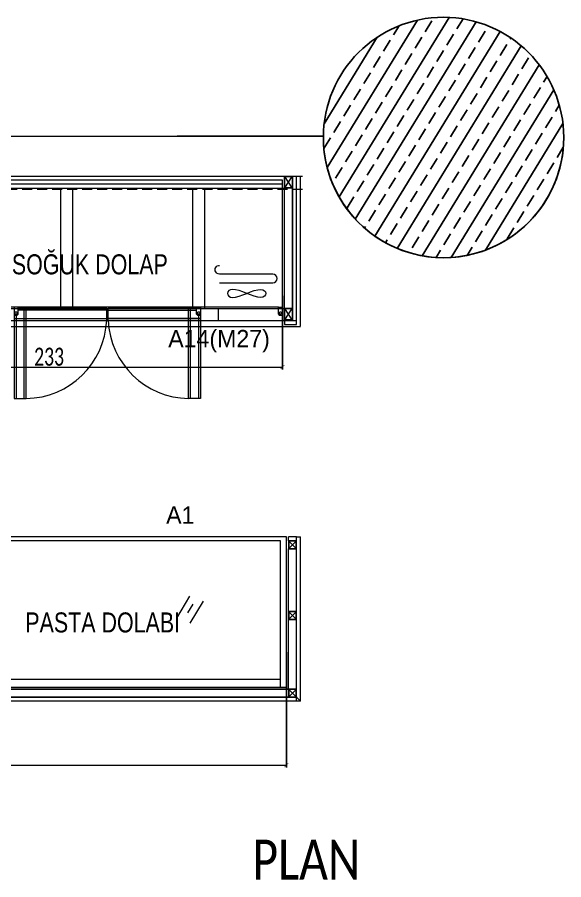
# Model space of a CAD drawing. Header units: millimetres. Extents: x 216897 to 220043, y -96037 to -94755.
# Drawn here: x 217944.2 to 218217.1, y -96036.8 to -95606.3 of the extents above; entities that cross this region are included whole.
import ezdxf
from ezdxf.enums import TextEntityAlignment as Align

# ---------------------------------------------------------------- set-up
doc = ezdxf.new("R2010")
doc.units = ezdxf.units.MM
doc.header["$PDMODE"] = 2
doc.linetypes.add('HIDDEN', pattern=[0.375, 0.25, -0.125])
doc.layers.get('0').update_dxf_attribs({"lineweight": 20})
for name, color, linetype, lineweight in [('ahsapkesit', 26, 'Continuous', 20), ('karkas sistem', 175, 'HIDDEN', 20), ('makineekipman', 156, 'Continuous', 20), ('mermer', 142, 'Continuous', 15), ('t_ahsap', 34, 'Continuous', 25), ('t_alcıpan', 24, 'Continuous', 20), ('tezgahdemir', 76, 'Continuous', 20), ('ölçü', 251, 'Continuous', 5)]:
    doc.layers.add(name, color=color, linetype=linetype, lineweight=lineweight)
for name, color, linetype in [('IGA_PB_E_$0$xref_column-E$0$0-HSL-HTC', 8, 'Continuous'), ('IGA_PB_E_$0$xref_column-E$0$2-SPS-RCN-00-650', 21, 'Continuous'), ('yazı', 11, 'Continuous')]:
    doc.layers.add(name, color=color, linetype=linetype)
doc.styles.add('TAKSİM', font='GOTHIC.TTF', dxfattribs={"height": 20})
doc.styles.add('text2', font='calibri.ttf', dxfattribs={"width": 0.8})
doc.styles.add('uban-2', font='GOTHIC.TTF', dxfattribs={"width": 0.8})
doc.styles.add('Ölçü50', font='calibri.ttf', dxfattribs={"width": 0.7})
doc.dimstyles.new('olcu10', dxfattribs={"dimtxt": 9, "dimasz": 2, "dimexe": 1.25, "dimexo": 0.625, "dimgap": 0.5, "dimtad": 1, "dimdec": 1, "dimrnd": 0.5, "dimzin": 9, "dimtxsty": 'Ölçü50', "dimblk": 'ARCHTICK', "dimcen": 2, "dimclrd": 256, "dimclre": 256, "dimclrt": 6, "dimazin": 2, "dimtfac": 1, "dimtdec": 1, "dimtix": 1, "dimtmove": 0, "dimatfit": 3, "dimldrblk": 'ARCHTICK', "dimfxl": 1, "dimlwd": -1, "dimarcsym": 0})

# ---------------------------------------------------------------- blocks, each defined once
blk = doc.blocks.new('IGA_PB_E_$0$xref_column-E$0$col 650 120')
at = {"layer": 'IGA_PB_E_$0$xref_column-E$0$0-HSL-HTC'}
h = blk.add_hatch(dxfattribs=at)
h.set_pattern_fill('ANSI33', color=256, scale=20, angle=-13.5)
edge = h.paths.add_edge_path()
edge.add_arc((0, 0), 600, 0, 360)
blk.add_circle((0, 0), 600)
blk = doc.blocks.new('havalimanıpasta')
at = {"ltscale": 50}
for p, q in [((0, 75), (-200, 75)), ((-200, 75), (-200, 0)), ((0, 0), (0, 75)), ((-3, 73), (-197, 73)), ((-197, 73), (-197, 0)), ((-3, 0), (-3, 73)), ((-200, 0), (0, 0)), ((-197, 4), (-3, 4))]:
    blk.add_line(p, q, dxfattribs=at)
for p, q in [((-157.96, 37.9), (-151.36, 48.87)), ((-149.98, 44.96), (-152.51, 40.49)), ((-151.24, 35.36), (-144.64, 46.33)), ((-54.75, 34.37), (-48.15, 45.35)), ((-46.78, 41.43), (-49.31, 36.97)), ((-48.03, 31.83), (-41.43, 42.81))]:
    blk.add_line(p, q)
blk = doc.blocks.new('4kapaklısogukdolap')
for p, q in [((0, -2, 0), (-233, -2, 0)), ((-2, -63.5, 0), (-233, -63.5, 0)), ((-224.04, -63.5, 0), (-230.04, -63.5, 0)), ((-230.04, -63.5, 0), (-230.04, -109, 0)), ((-230.04, -64, 0), (-230.04, -70, 0)), ((-183.84, -64, 0), (-228.04, -64, 0)), ((-225.04, -109, 0), (-225.04, -63.5, 0)), ((-224.04, -109, 0), (-224.04, -63.5, 0)), ((-183.84, -70, 0), (-183.84, -64, 0)), ((-183.17, -70, 0), (-183.17, -64, 0)), ((-183.17, -64, 0), (-138.97, -64, 0)), ((-142.97, -63.5, 0), (-136.97, -63.5, 0)), ((-142.97, -109, 0), (-142.97, -63.5, 0)), ((-141.97, -109, 0), (-141.97, -63.5, 0)), ((-136.97, -63.5, 0), (-136.97, -109, 0)), ((-136.97, -64, 0), (-136.97, -70, 0)), ((-127.91, -63.5, 0), (-133.91, -63.5, 0)), ((-133.91, -63.5, 0), (-133.91, -109, 0)), ((-133.91, -64, 0), (-133.91, -70, 0)), ((-87.71, -64, 0), (-131.91, -64, 0)), ((-128.91, -109, 0), (-128.91, -63.5, 0)), ((-127.91, -109, 0), (-127.91, -63.5, 0)), ((-87.71, -70, 0), (-87.71, -64, 0)), ((-87.04, -70, 0), (-87.04, -64, 0)), ((-87.04, -64, 0), (-42.84, -64, 0)), ((-46.84, -63.5, 0), (-40.84, -63.5, 0)), ((-46.84, -109, 0), (-46.84, -63.5, 0)), ((-45.84, -109, 0), (-45.84, -63.5, 0)), ((-40.84, -63.5, 0), (-40.84, -109, 0)), ((-40.84, -64, 0), (-40.84, -70, 0)), ((-31.98, -70.07, 0), (-31.97, -64.07, 0)), ((-230.04, -65, 0), (-230.04, -69, 0)), ((-229.04, -67.5, 0), (-229.04, -109, 0)), ((-183.84, -65, 0), (-228.04, -65, 0)), ((-183.84, -69, 0), (-183.84, -65, 0)), ((-183.17, -69, 0), (-183.17, -65, 0)), ((-183.17, -65, 0), (-138.97, -65, 0)), ((-137.97, -67.5, 0), (-137.97, -109, 0)), ((-136.97, -65, 0), (-136.97, -69, 0)), ((-133.91, -65, 0), (-133.91, -69, 0)), ((-132.91, -67.5, 0), (-132.91, -109, 0)), ((-87.71, -65, 0), (-131.91, -65, 0)), ((-87.71, -69, 0), (-87.71, -65, 0)), ((-87.04, -69, 0), (-87.04, -65, 0)), ((-87.04, -65, 0), (-42.84, -65, 0)), ((-41.84, -67.5, 0), (-41.84, -109, 0)), ((-40.84, -65, 0), (-40.84, -69, 0)), ((-230.04, -69, 0), (-183.84, -69, 0)), ((-230.04, -70, 0), (-183.84, -70, 0)), ((-136.97, -69, 0), (-183.17, -69, 0)), ((-136.97, -70, 0), (-183.17, -70, 0)), ((-133.91, -69, 0), (-87.71, -69, 0)), ((-133.91, -70, 0), (-87.71, -70, 0)), ((-40.84, -69, 0), (-87.04, -69, 0)), ((-40.84, -70, 0), (-87.04, -70, 0)), ((-230.04, -109, 0), (-224.04, -109, 0)), ((-229.04, -109, 0), (-225.04, -109, 0)), ((-136.97, -109, 0), (-142.97, -109, 0)), ((-137.97, -109, 0), (-141.97, -109, 0)), ((-133.91, -109, 0), (-127.91, -109, 0)), ((-132.91, -109, 0), (-128.91, -109, 0)), ((-40.84, -109, 0), (-46.84, -109, 0)), ((-41.84, -109, 0), (-45.84, -109, 0))]:
    blk.add_line(p, q)
at = {"extrusion": (-6.3311e-09, 1.52846e-08, 1)}
blk.add_lwpolyline([(-233, -70), (0, -70), (0, 0), (-233, 0)], close=True, dxfattribs=at)
at = {"extrusion": (-6.3311e-09, 1.52846e-08, 1), "elevation": 0}
for points in [[(-4.76, -46.91), (-31.43, -46.9, -1), (-31.42, -42.55)], [(-31.43, -51.24), (-4.76, -51.26, 1), (-4.76, -46.91)]]:
    blk.add_lwpolyline(points, format="xyb", dxfattribs=at)
at = {"ltscale": 0.1, "extrusion": (-6.3311e-09, 1.52846e-08, 1)}
blk.add_lwpolyline([(-10.87, -58.56), (-12.33, -58.39), (-14.03, -57.94), (-15.9, -57.29), (-17.84, -56.56), (-19.79, -55.82), (-21.65, -55.18), (-23.36, -54.73), (-24.81, -54.55), (-25.96, -54.72), (-26.77, -55.18), (-27.26, -55.82), (-27.43, -56.55), (-27.27, -57.29), (-26.78, -57.93), (-25.96, -58.38), (-24.82, -58.56), (-23.36, -58.38), (-21.66, -57.93), (-19.79, -57.29), (-17.84, -56.56), (-15.89, -55.82), (-14.03, -55.18), (-12.33, -54.73), (-10.87, -54.56), (-9.73, -54.73), (-8.91, -55.19), (-8.42, -55.83), (-8.26, -56.56), (-8.42, -57.3), (-8.91, -57.94), (-9.73, -58.39)], close=True, dxfattribs=at)
at = {"extrusion": (-6.3311e-09, 1.52846e-08, 1), "elevation": 0}
for points in [[(-228.04, -67), (-228.04, -63.5), (-230.04, -63.5), (-230.04, -67)], [(-138.97, -67), (-138.97, -63.5), (-136.97, -63.5), (-136.97, -67)], [(-131.91, -67), (-131.91, -63.5), (-133.91, -63.5), (-133.91, -67)], [(-42.84, -67), (-42.84, -63.5), (-40.84, -63.5), (-40.84, -67)], [(-2, -67), (-2, -63.5), (0, -63.5), (0, -67)]]:
    blk.add_lwpolyline(points, dxfattribs=at)
for centre, major_axis, start_param, end_param in [((-229.04, -66.25, 0), (-0.884, 0.884), 1.428899, 3.28349), ((-137.97, -66.25, 0), (-0.884, 0.884), 1.428899, 3.28349), ((-132.91, -66.25, 0), (-0.884, 0.884), 1.428899, 3.28349), ((-41.84, -66.25, 0), (-0.884, 0.884), 1.428899, 3.28349), ((-1, -66.25, 0), (-0.884, 0.884), 1.428252, 3.282843), ((-224.66, -68.14, 0), (28.89, 28.89), 3.94216, 5.452317), ((-142.35, -68.14, 0), (28.89, 28.89), 2.401665, 3.911822), ((-128.53, -68.14, 0), (28.89, 28.89), 3.94216, 5.452317), ((-46.22, -68.14, 0), (28.89, 28.89), 2.401665, 3.911822)]:
    blk.add_ellipse(centre, major_axis=major_axis, ratio=1, start_param=start_param, end_param=end_param)
for centre in [(-229.11, -66.29, 0), (-137.9, -66.29, 0), (-132.97, -66.29, 0), (-41.77, -66.29, 0), (-0.93, -66.29, 0)]:
    blk.add_ellipse(centre, major_axis=(0.551, 0.228), ratio=1)
blk = doc.blocks.new('_ArchTick')
at = {"color": 0, "linetype": 'ByBlock', "const_width": 0.15}
blk.add_lwpolyline([(-0.5, -0.5), (0.5, 0.5)], dxfattribs=at)
blk = doc.blocks.new('*D208')
at = {"lineweight": -2, "transparency": 16777216}
for p, q in [((217728.62, -95923.22), (217728.62, -95980.8)), ((218078.62, -95923.22), (218078.62, -95980.8))]:
    blk.add_line(p, q, dxfattribs=at)
at = {"transparency": 16777216}
blk.add_line((217728.62, -95979.55), (218078.62, -95979.55), dxfattribs=at)
at = {"layer": 'DEFPOINTS', "color": 0, "transparency": 16777216}
for p in [(217728.62, -95922.6, 0), (218078.62, -95922.6, 0), (218078.62, -95979.55)]:
    blk.add_point(p, dxfattribs=at)
at = {"transparency": 16777216, "xscale": 2, "yscale": 2, "zscale": 2, "rotation": 180}
blk.add_blockref('_ArchTick', (217728.62, -95979.55), dxfattribs=at)
at = {"transparency": 16777216, "xscale": 2, "yscale": 2, "zscale": 2}
blk.add_blockref('_ArchTick', (218078.62, -95979.55), dxfattribs=at)
at = {"color": 6, "transparency": 16777216, "insert": (217903.62, -95974.43), "char_height": 9, "attachment_point": 5, "style": 'Ölçü50'}
blk.add_mtext('350', dxfattribs=at)
blk = doc.blocks.new('*D215')
at = {"lineweight": -2, "transparency": 16777216}
for p, q in [((218076.62, -95745.38), (218076.62, -95782.11)), ((217843.62, -95748.47), (217843.62, -95782.11))]:
    blk.add_line(p, q, dxfattribs=at)
at = {"transparency": 16777216}
blk.add_line((217843.62, -95780.86), (218076.62, -95780.86), dxfattribs=at)
at = {"layer": 'DEFPOINTS', "color": 0, "transparency": 16777216}
for p in [(218076.62, -95744.76, 0), (217843.62, -95747.84, 0), (218076.62, -95780.86)]:
    blk.add_point(p, dxfattribs=at)
at = {"transparency": 16777216, "xscale": 2, "yscale": 2, "zscale": 2, "rotation": 180}
blk.add_blockref('_ArchTick', (217843.62, -95780.86), dxfattribs=at)
at = {"transparency": 16777216, "xscale": 2, "yscale": 2, "zscale": 2}
blk.add_blockref('_ArchTick', (218076.62, -95780.86), dxfattribs=at)
at = {"color": 6, "transparency": 16777216, "insert": (217960.12, -95775.75), "char_height": 9, "attachment_point": 5, "style": 'Ölçü50'}
blk.add_mtext('233', dxfattribs=at)

msp = doc.modelspace()

# ---------------------------------------------------------------- linework, layer by layer
at = {"layer": 'ahsapkesit'}
for p, q in [((218081.62, -95757.56, 0), (218081.62, -95685.55, 0)), ((218083.62, -95759.56, 0), (218083.62, -95685.55, 0)), ((218077.62, -95757.56, 0), (218083.62, -95757.56, 0)), ((218077.62, -95757.56, 0), (218077.62, -95759.56, 0)), ((218077.62, -95759.56, 0), (218083.62, -95759.56, 0)), ((218083.62, -95865.59, 0), (218079.62, -95865.59, 0)), ((218079.62, -95867.59, 0), (218079.62, -95865.59, 0)), ((218083.62, -95947.59, 0), (218083.62, -95865.59, 0)), ((218083.62, -95865.59, 0), (218085.62, -95865.59, 0)), ((218085.62, -95947.59, 0), (218085.62, -95865.59, 0)), ((218083.62, -95867.59, 0), (218079.62, -95867.59, 0)), ((218079.62, -95867.59, 0), (218083.62, -95867.59, 0)), ((218079.62, -95941.59, 0), (217726.62, -95941.59, 0)), ((218085.62, -95947.59, 0), (218079.62, -95941.59, 0)), ((218085.62, -95947.59, 0), (217720.62, -95947.59, 0)), ((218083.62, -95945.59, 0), (217722.62, -95945.59, 0))]:
    msp.add_line(p, q, dxfattribs=at)
at = {"layer": 'karkas sistem', "ltscale": 20}
for p, q in [((217031.64, -95685.6, 0), (218086.62, -95685.59, 0)), ((217031.64, -95692.1, 0), (218086.61, -95692.09, 0))]:
    msp.add_line(p, q, dxfattribs=at)
at = {"layer": 'mermer'}
for p, q in [((217033.62, -95685.59, 0), (218085.62, -95685.59, 0)), ((218085.62, -95760.55, 0), (218085.62, -95685.55, 0)), ((217033.62, -95760.59, 0), (218085.62, -95760.59, 0))]:
    msp.add_line(p, q, dxfattribs=at)
at = {"layer": 't_ahsap'}
msp.add_lwpolyline([(218097.07, -95665.72), (218024.07, -95665.67)], dxfattribs=at)
msp.add_arc((218157.07, -95666.3), 60, 179.4464, 0.4652, dxfattribs=at)
at = {"layer": 't_alcıpan'}
msp.add_line((217020.64, -95665.58), (218092.91, -95665.72), dxfattribs=at)
at = {"layer": 'tezgahdemir'}
for p, q in [((218081.47, -95691.37, 0), (218077.77, -95685.7, 0)), ((218077.77, -95691.37, 0), (218081.47, -95685.7, 0)), ((218081.62, -95685.52, 0), (218081.62, -95751.56, 0)), ((217039.62, -95691.55, 0), (218077.62, -95691.55, 0)), ((217965.77, -95691.52, 0), (217965.77, -95751.56, 0)), ((217971.77, -95691.52, 0), (217971.77, -95751.56, 0)), ((218031.77, -95691.52, 0), (218031.77, -95751.56, 0)), ((218037.77, -95691.52, 0), (218037.77, -95751.56, 0)), ((218077.62, -95751.56, 0), (218077.62, -95691.52, 0)), ((217039.62, -95751.59, 0), (218077.62, -95751.59, 0)), ((218081.47, -95757.37, 0), (218077.77, -95751.71, 0)), ((218077.77, -95757.37, 0), (218081.47, -95751.71, 0)), ((217039.62, -95757.59, 0), (218077.62, -95757.59, 0)), ((218079.62, -95941.59, 0), (218079.62, -95871.59, 0)), ((218079.77, -95871.44, 0), (218083.47, -95867.74, 0)), ((218079.77, -95867.74, 0), (218083.47, -95871.44, 0)), ((218083.62, -95941.59, 0), (218083.62, -95871.59, 0)), ((218079.77, -95906.69, 0), (218083.47, -95902.99, 0)), ((218079.77, -95902.99, 0), (218083.47, -95906.69, 0)), ((217881.62, -95941.59, 0), (218079.62, -95941.59, 0)), ((218079.77, -95945.44, 0), (218083.47, -95941.74, 0)), ((218079.77, -95941.74, 0), (218083.47, -95945.44, 0)), ((217881.62, -95945.59, 0), (218079.62, -95945.59, 0)), ((218083.62, -95945.51, 0), (218083.62, -95945.59, 0))]:
    msp.add_line(p, q, dxfattribs=at)
at = {"layer": 'tezgahdemir', "extrusion": (6.3311e-09, 1.52846e-08, 1), "elevation": 0}
for points in [[(218077.62, -95691.55), (218077.62, -95685.55), (218081.62, -95685.55), (218081.62, -95691.55)], [(218077.77, -95691.37), (218077.77, -95685.7), (218081.47, -95685.7), (218081.47, -95691.37)], [(218077.62, -95757.56), (218077.62, -95751.56), (218081.62, -95751.56), (218081.62, -95757.56)], [(218077.77, -95757.37), (218077.77, -95751.71), (218081.47, -95751.71), (218081.47, -95757.37)]]:
    msp.add_lwpolyline(points, close=True, dxfattribs=at)
at = {"layer": 'tezgahdemir', "extrusion": (-3.01759e-08, 1.42264e-08, 1), "elevation": -0.01}
for points in [[(218083.62, -95871.59), (218083.62, -95867.59), (218079.62, -95867.59), (218079.62, -95871.59)], [(218083.47, -95871.44), (218083.47, -95867.74), (218079.77, -95867.74), (218079.77, -95871.44)], [(218083.62, -95906.84), (218083.62, -95902.84), (218079.62, -95902.84), (218079.62, -95906.84)], [(218083.47, -95906.69), (218083.47, -95902.99), (218079.77, -95902.99), (218079.77, -95906.69)], [(218083.62, -95945.59), (218083.62, -95941.59), (218079.62, -95941.59), (218079.62, -95945.59)], [(218083.47, -95945.44), (218083.47, -95941.74), (218079.77, -95941.74), (218079.77, -95945.44)]]:
    msp.add_lwpolyline(points, close=True, dxfattribs=at)
at = {"layer": 'ölçü'}
msp.add_lwpolyline([(217017.06, -95664.89), (218097.07, -95665.72)], dxfattribs=at)

# ---------------------------------------------------------------- block references
at = {"layer": 'IGA_PB_E_$0$xref_column-E$0$2-SPS-RCN-00-650', "xscale": -0.1, "yscale": 0.1, "zscale": 0.1, "rotation": 270}
msp.add_blockref('IGA_PB_E_$0$xref_column-E$0$col 650 120', (218157.07, -95666.3), dxfattribs=at)
at = {"layer": 'makineekipman'}
for name, p in [('4kapaklısogukdolap', (218076.62, -95687.56, 0)), ('havalimanıpasta', (218078.62, -95940.59, 0))]:
    msp.add_blockref(name, p, dxfattribs=at)

# ---------------------------------------------------------------- texts
at = {"style": 'TAKSİM'}
for s, p in [('A14(M27)', (218044.98, -95770.99, 0)), ('A1', (218025.64, -95859.07, 0))]:
    msp.add_text(s, height=8.64, dxfattribs=at).set_placement(p, align=Align.CENTER)
at = {"layer": 'yazı', "attachment_point": 1}
for s, width, insert, char_height, style in [('4 KAPILI SOĞUK DOLAP', 527.0079, (217896.34, -95724.61, 0), 10, 'uban-2'), ('PASTA DOLABI', 527.0079, (217948.25, -95903.34, 0), 10, 'uban-2'), ('PLAN', 208.9045, (218061.57, -96016.76, 0), 20, 'text2')]:
    msp.add_mtext_dynamic_manual_height_columns(s, width=width, gutter_width=12.5, heights=[0], dxfattribs=dict(at, insert=insert, char_height=char_height, style=style))

# ---------------------------------------------------------------- dimensions: what is measured, and where the dimension line sits
for base, p1, p2, picture, middle in [((218076.62, -95780.86, 0), (217843.62, -95747.84, 0), (218076.62, -95744.76, 0), '*D215', (217960.12, -95775.75, 0)), ((218078.62, -95979.55, 0), (217728.62, -95922.6, 0), (218078.62, -95922.6, 0), '*D208', (217903.62, -95974.43, 0))]:
    dim = msp.add_linear_dim(base=base, p1=p1, p2=p2, dimstyle='olcu10')
    dim.commit()
    dim.dimension.update_dxf_attribs({"geometry": picture, "text_midpoint": middle})

doc.saveas('drawing.dxf')
